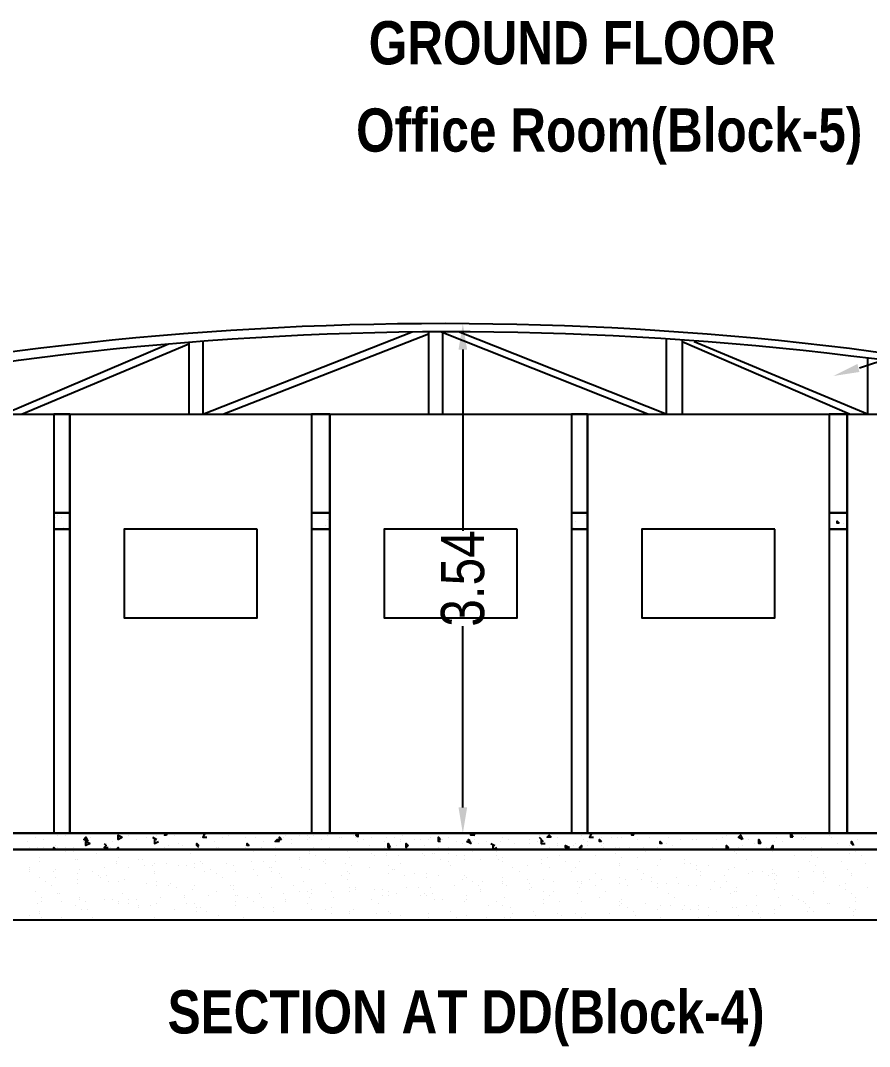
# Model space of a CAD drawing. Header units: metres. Extents: x -941 to 1333, y -28 to 1490.
# Drawn here: x 967.22 to 973.11, y 362.58 to 369.7 of the extents above; entities that cross this region are included whole.
import ezdxf

# ---------------------------------------------------------------- set-up
doc = ezdxf.new("R2010")
doc.units = ezdxf.units.M
doc.layers.add('BLK_4_HT_OF_BLDG', color=5, linetype='Continuous')
doc.styles.add('style2', font='swisscb.ttf')
doc.styles.add('style2A', font='swissc.ttf')
doc.dimstyles.get("Standard").update_dxf_attribs({"dimtxt": 0.4, "dimasz": 0.18, "dimexe": 0.18, "dimexo": 0.0625, "dimgap": 0, "dimtad": 0, "dimzin": 0, "dimdsep": 46, "dimtxsty": 'style2A', "dimcen": 0.09, "dimse1": 1, "dimse2": 1, "dimadec": 0, "dimazin": 0, "dimtfac": 1, "dimtofl": 0, "dimtmove": 0, "dimatfit": 3, "dimfxl": 0, "dimtolj": 1, "dimtzin": 0, "dimarcsym": 0})

# ---------------------------------------------------------------- blocks, each defined once
blk = doc.blocks.new('*D857')
at = {"layer": 'BLK_4_HT_OF_BLDG', "color": 0, "lineweight": -2}
for p, q in [((970.2926, 367.4167), (970.2926, 366.1596)), ((970.2926, 364.2406), (970.2926, 365.4977))]:
    blk.add_line(p, q, dxfattribs=at)
at = {"layer": 'BLK_4_HT_OF_BLDG', "color": 0}
for points in [[(970.2626, 367.4167), (970.3226, 367.4167), (970.2926, 367.5967)], [(970.2626, 364.2406), (970.3226, 364.2406), (970.2926, 364.0606)]]:
    blk.add_solid(points, dxfattribs=at)
at = {"layer": 'Defpoints', "color": 0}
for p in [(970.1706, 367.5967), (970.2926, 367.5967), (970.1706, 364.0606)]:
    blk.add_point(p, dxfattribs=at)
at = {"layer": 'BLK_4_HT_OF_BLDG', "color": 0, "insert": (970.2926, 365.8286), "char_height": 0.3, "attachment_point": 5, "rotation": 90, "style": 'style2A'}
blk.add_mtext('\\A1;3.54', dxfattribs=at)
blk = doc.blocks.new('*D889')
at = {"color": 0, "lineweight": -2}
for p, q in [((964.3373, 367.5967), (964.3373, 367.8863)), ((964.3373, 367.1477), (964.3373, 367.4167))]:
    blk.add_line(p, q, dxfattribs=at)
at = {"color": 0}
for points in [[(964.3073, 367.4167), (964.3673, 367.4167), (964.3373, 367.5967)], [(964.3073, 367.1477), (964.3673, 367.1477), (964.3373, 366.9677)]]:
    blk.add_solid(points, dxfattribs=at)
at = {"layer": 'Defpoints', "color": 0}
for p in [(970.2926, 367.5967), (964.3373, 366.9677), (970.2926, 366.9677)]:
    blk.add_point(p, dxfattribs=at)
at = {"color": 0, "insert": (964.3373, 368.2154), "char_height": 0.3, "attachment_point": 5, "rotation": 90, "style": 'style2A'}
blk.add_mtext('\\A1;0.63', dxfattribs=at)

msp = doc.modelspace()

# ---------------------------------------------------------------- linework, layer by layer
at = {"lineweight": 25}
for points in [[(973.04461, 367.28917), (974.81962, 367.87618), (975.25288, 367.87618)], [(968.48831, 367.47087), (968.48831, 366.96772), (969.94185, 367.54075)], [(968.62807, 366.96772), (970.05366, 367.52677)], [(970.05366, 367.54075), (970.05366, 366.96772)], [(971.57709, 366.96772), (970.13752, 367.54075)], [(970.1515, 367.54075), (970.1515, 366.96772)], [(971.70288, 367.48484), (971.70288, 366.96772), (970.26331, 367.54075)], [(967.10464, 367.31713), (967.10464, 366.96772), (968.25071, 367.45689)], [(967.23043, 366.96772), (968.39047, 367.45689)], [(968.39047, 367.47087), (968.39047, 366.96772)], [(971.81469, 367.48484), (971.81469, 366.96772)], [(972.97473, 366.96772), (971.81469, 367.47087)], [(973.10052, 367.35906), (973.10052, 366.96772), (971.89855, 367.47087)], [(965.53929, 366.96772), (974.86155, 366.96772)], [(967.45405, 366.96772), (967.45405, 364.06063)], [(967.56586, 366.96772), (967.56586, 364.06063)], [(969.24303, 366.96772), (969.24303, 364.06063), (969.25701, 364.06063)], [(969.36882, 366.96772), (969.36882, 364.06063)], [(971.04599, 366.96772), (971.04599, 364.06063)], [(971.1578, 366.96772), (971.1578, 364.06063)], [(972.83497, 366.96772), (972.83497, 364.06063)], [(972.96075, 366.96772), (972.96075, 364.06063)], [(967.45405, 366.28287), (967.56586, 366.28287)], [(967.45405, 366.2689), (967.45405, 366.2689)], [(967.45405, 366.24094), (967.45405, 366.24094)], [(967.46803, 366.25492), (967.46803, 366.25492)], [(967.48201, 366.2689), (967.48201, 366.2689)], [(967.50996, 366.25492), (967.50996, 366.25492)], [(967.56586, 366.25492), (967.56586, 366.25492)], [(969.24303, 366.28287), (969.36882, 366.28287)], [(969.35484, 366.24094), (969.35484, 366.24094)], [(969.35484, 366.24094), (969.35484, 366.24094)], [(971.04599, 366.28287), (971.1578, 366.28287)], [(971.07394, 366.22697), (971.07394, 366.22697)], [(971.14382, 366.2689), (971.14382, 366.2689)], [(972.83497, 366.28287), (972.96075, 366.28287)], [(972.90485, 366.28287), (972.90485, 366.28287)], [(972.91883, 366.28287), (972.91883, 366.28287)], [(967.45405, 366.17106), (967.56586, 366.17106)], [(967.52394, 366.18504), (967.52394, 366.18504)], [(969.24303, 366.17106), (969.36882, 366.17106)], [(969.25701, 366.18504), (969.25701, 366.18504)], [(969.34087, 366.19902), (969.34087, 366.19902)], [(969.36882, 366.18504), (969.36882, 366.18504)], [(971.04599, 366.17106), (971.1578, 366.17106)], [(971.05996, 366.18504), (971.05996, 366.18504)], [(972.83497, 366.17106), (972.96075, 366.17106)], [(972.9328, 366.21299), (972.9328, 366.21299)], [(965.53929, 364.06063), (974.86155, 364.06063)], [(967.32827, 364.03267), (967.32827, 364.03267)], [(967.38417, 364.0187), (967.38417, 364.0187)], [(967.48201, 364.04665), (967.48201, 364.04665)], [(967.53791, 364.04665), (967.53791, 364.04665)], [(967.70563, 364.06063), (967.70563, 364.06063)], [(967.70563, 364.03267), (967.70563, 364.03267)], [(967.91527, 364.04665), (967.91527, 364.04665)], [(967.97118, 364.04665), (967.97118, 364.04665)], [(968.02709, 364.0187), (968.02709, 364.0187)], [(968.09697, 364.03267), (968.09697, 364.03267)], [(968.12492, 364.06063), (968.12492, 364.06063)], [(968.1389, 364.06063), (968.1389, 364.06063)], [(968.1389, 364.06063), (968.15287, 364.06063)], [(968.1389, 364.03267), (968.16685, 364.0187)], [(968.15287, 364.0187), (968.15287, 363.99074), (968.18083, 364.00472)], [(968.16685, 364.04665), (968.16685, 364.04665)], [(968.23673, 364.06063), (968.23673, 364.06063)], [(968.29264, 364.04665), (968.29264, 364.04665)], [(968.47433, 364.03267), (968.47433, 364.03267)], [(968.48831, 364.06063), (968.50228, 364.04665)], [(968.50228, 364.06063), (968.48831, 364.03267), (968.51626, 364.03267)], [(968.62807, 364.03267), (968.62807, 364.03267)], [(968.67, 364.04665), (968.67, 364.04665)], [(968.67, 364.04665), (968.67, 364.04665)], [(968.75386, 364.06063), (968.75386, 364.06063)], [(968.78181, 364.03267), (968.78181, 364.03267)], [(968.85169, 364.06063), (968.85169, 364.06063)], [(968.85169, 364.03267), (968.85169, 364.03267)], [(968.94953, 364.06063), (968.94953, 364.06063)], [(969.04736, 364.03267), (969.04736, 364.03267)], [(969.06134, 364.04665), (969.06134, 364.04665)], [(969.10327, 364.0187), (969.10327, 364.0187)], [(969.15917, 364.04665), (969.15917, 364.04665)], [(969.21508, 364.04665), (969.21508, 364.04665)], [(969.21508, 364.0187), (969.21508, 364.0187)], [(969.22906, 364.03267), (969.22906, 364.03267)], [(969.24303, 364.06063), (969.24303, 364.06063)], [(969.25701, 364.06063), (969.25701, 364.06063)], [(969.25701, 364.04665), (969.25701, 364.04665)], [(969.31291, 364.0187), (969.31291, 364.0187)], [(969.35484, 364.04665), (969.35484, 364.04665)], [(969.41075, 364.06063), (969.41075, 364.06063)], [(969.4387, 364.03267), (969.4387, 364.03267)], [(969.45268, 364.03267), (969.45268, 364.03267)], [(969.53654, 364.04665), (969.53654, 364.04665)], [(969.55051, 364.03267), (969.55051, 364.03267)], [(969.60642, 364.0187), (969.60642, 364.0187)], [(969.66232, 364.03267), (969.66232, 364.03267)], [(969.76016, 364.03267), (969.76016, 364.03267)], [(969.81606, 364.03267), (969.81606, 364.03267)], [(969.85799, 364.0187), (969.85799, 364.0187)], [(969.87197, 364.04665), (969.87197, 364.04665)], [(969.95583, 364.0187), (969.95583, 364.0187)], [(969.99776, 364.0187), (969.99776, 364.0187)], [(970.05366, 364.0187), (970.05366, 364.0187)], [(970.06764, 364.03267), (970.06764, 364.03267)], [(970.13752, 364.00472), (970.12355, 364.00472), (970.12355, 364.03267), (970.13752, 364.0187)], [(970.1515, 364.0187), (970.1515, 364.0187)], [(970.1515, 364.0187), (970.1515, 364.0187)], [(970.19343, 364.03267), (970.19343, 364.03267)], [(970.33319, 364.00472), (970.33319, 364.0187), (970.34717, 363.99074), (970.31922, 364.00472)], [(970.34717, 364.0187), (970.34717, 364.0187)], [(970.37512, 364.0187), (970.37512, 364.0187)], [(970.45898, 364.06063), (970.45898, 364.06063)], [(970.57079, 364.03267), (970.57079, 364.03267)], [(970.61272, 364.0187), (970.61272, 364.0187)], [(970.65465, 364.06063), (970.65465, 364.06063)], [(970.72453, 364.06063), (970.72453, 364.06063)], [(970.75248, 364.0187), (970.75248, 364.0187)], [(970.82237, 364.04665), (970.82237, 364.04665)], [(970.82237, 364.03267), (970.85032, 364.00472)], [(970.83634, 364.0187), (970.83634, 363.99074), (970.86429, 363.99074)], [(970.94815, 364.03267), (970.94815, 364.03267)], [(971.11587, 364.04665), (971.11587, 364.04665)], [(971.12985, 364.0187), (971.12985, 364.0187)], [(971.17178, 364.06063), (971.18575, 364.04665)], [(971.18575, 364.06063), (971.17178, 364.03267), (971.19973, 364.03267)], [(971.25563, 364.03267), (971.25563, 364.03267)], [(971.32552, 364.03267), (971.32552, 364.03267)], [(971.36745, 364.03267), (971.36745, 364.03267)], [(971.3954, 364.03267), (971.3954, 364.03267)], [(971.43733, 364.06063), (971.4513, 364.06063)], [(971.4513, 364.06063), (971.4513, 364.06063)], [(971.50721, 364.0187), (971.50721, 364.0187)], [(971.57709, 364.06063), (971.57709, 364.06063)], [(971.59107, 364.03267), (971.59107, 364.03267)], [(971.71686, 364.03267), (971.71686, 364.03267)], [(971.80071, 364.0187), (971.80071, 364.0187)], [(971.88457, 364.0187), (971.88457, 364.0187)], [(971.91252, 364.0187), (971.91252, 364.0187)], [(972.05229, 364.0187), (972.05229, 364.0187)], [(972.09422, 364.03267), (972.09422, 364.03267)], [(972.12217, 364.04665), (972.12217, 364.04665)], [(972.27591, 364.0187), (972.27591, 364.0187)], [(972.35977, 364.06063), (972.35977, 364.06063)], [(972.47158, 364.03267), (972.47158, 364.03267)], [(972.6393, 364.03267), (972.6393, 364.03267)], [(972.65327, 364.0187), (972.65327, 364.0187)], [(972.66725, 364.03267), (972.66725, 364.03267)], [(972.76509, 364.06063), (972.76509, 364.06063)], [(972.76509, 364.06063), (972.77906, 364.06063)], [(972.77906, 364.06063), (972.77906, 364.06063)], [(972.83497, 364.06063), (972.83497, 364.06063)], [(972.83497, 364.04665), (972.83497, 364.04665)], [(972.84894, 364.03267), (972.84894, 364.03267)], [(972.8769, 364.06063), (972.8769, 364.06063)], [(972.9328, 364.06063), (972.9328, 364.06063)], [(973.03064, 364.06063), (973.03064, 364.06063)], [(973.03064, 364.0187), (973.03064, 364.0187)], [(965.76291, 363.94882), (974.63792, 363.94882)], [(967.27236, 364.00472), (967.27236, 364.00472)], [(967.28634, 363.96279), (967.28634, 363.96279)], [(967.34224, 363.96279), (967.34224, 363.96279)], [(967.38417, 363.96279), (967.38417, 363.96279)], [(967.45405, 363.94882), (967.45405, 363.96279), (967.46803, 363.94882), (967.45405, 363.96279)], [(967.46803, 363.97677), (967.46803, 363.97677)], [(967.48201, 363.96279), (967.48201, 363.96279)], [(967.53791, 363.96279), (967.53791, 363.96279)], [(967.57984, 363.94882), (967.57984, 363.94882)], [(967.59382, 363.96279), (967.59382, 363.96279)], [(967.6637, 364.00472), (967.6637, 364.00472)], [(967.67768, 363.94882), (967.67768, 363.94882)], [(967.70563, 363.99074), (967.70563, 363.99074)], [(967.80346, 363.99074), (967.81744, 363.97677), (967.80346, 363.96279), (967.83142, 363.96279)], [(967.81744, 363.99074), (967.81744, 363.99074)], [(967.84539, 363.96279), (967.84539, 363.96279)], [(967.85937, 364.00472), (967.85937, 364.00472)], [(967.88732, 363.94882), (967.9013, 363.96279), (967.9013, 363.94882)], [(968.01311, 363.94882), (968.01311, 363.94882)], [(968.22276, 363.96279), (968.22276, 363.96279)], [(968.25071, 363.97677), (968.25071, 363.97677)], [(968.32059, 363.99074), (968.32059, 363.99074)], [(968.34854, 363.97677), (968.34854, 363.97677)], [(968.46035, 363.96279), (968.44638, 363.97677), (968.44638, 363.99074), (968.46035, 363.97677)], [(968.57217, 364.00472), (968.57217, 364.00472)], [(968.57217, 363.94882), (968.57217, 363.94882)], [(968.57217, 363.94882), (968.57217, 363.94882)], [(968.58614, 363.96279), (968.58614, 363.96279)], [(968.60012, 363.96279), (968.60012, 363.96279)], [(968.78181, 363.97677), (968.78181, 363.97677)], [(968.78181, 363.96279), (968.78181, 363.96279)], [(968.79579, 363.94882), (968.79579, 363.94882)], [(968.89362, 363.96279), (968.89362, 363.96279)], [(968.9076, 364.00472), (968.9076, 364.00472)], [(968.99146, 363.96279), (968.99146, 363.96279)], [(969.10327, 363.99074), (969.10327, 363.99074)], [(969.22906, 363.94882), (969.21508, 363.94882)], [(969.22906, 363.94882), (969.22906, 363.94882)], [(969.25701, 363.96279), (969.25701, 363.96279)], [(969.36882, 363.96279), (969.36882, 363.96279)], [(969.56449, 364.00472), (969.56449, 364.00472)], [(969.64835, 363.97677), (969.64835, 363.97677)], [(969.74618, 364.00472), (969.74618, 364.00472)], [(969.74618, 363.96279), (969.74618, 363.96279)], [(969.83004, 363.97677), (969.83004, 363.97677)], [(969.85799, 364.00472), (969.85799, 364.00472)], [(970.02571, 363.97677), (970.02571, 363.97677)], [(970.12355, 363.96279), (970.12355, 363.96279)], [(970.13752, 363.94882), (970.1515, 363.94882)], [(970.19343, 363.96279), (970.19343, 363.96279)], [(970.24933, 364.00472), (970.24933, 364.00472)], [(970.29126, 363.99074), (970.29126, 363.99074)], [(970.36114, 364.00472), (970.36114, 364.00472)], [(970.40307, 363.99074), (970.40307, 363.99074)], [(970.45898, 364.00472), (970.45898, 364.00472)], [(970.48693, 363.99074), (970.51488, 363.97677)], [(970.50091, 363.97677), (970.50091, 363.94882), (970.52886, 363.96279)], [(970.50091, 363.96279), (970.50091, 363.96279)], [(970.50091, 363.96279), (970.50091, 363.96279)], [(970.55681, 364.00472), (970.55681, 364.00472)], [(970.65465, 363.99074), (970.65465, 363.99074)], [(970.69658, 363.94882), (970.69658, 363.94882)], [(970.75248, 363.99074), (970.75248, 363.99074)], [(970.80839, 364.00472), (970.80839, 364.00472)], [(970.83634, 363.97677), (970.83634, 363.97677)], [(970.85032, 363.99074), (970.85032, 363.99074)], [(970.89225, 363.96279), (970.89225, 363.96279)], [(970.94815, 363.99074), (970.94815, 363.99074)], [(970.94815, 363.97677), (970.94815, 363.97677)], [(970.96213, 363.94882), (970.96213, 363.94882)], [(971.05996, 363.97677), (971.05996, 363.97677)], [(971.07394, 363.99074), (971.07394, 363.99074)], [(971.1578, 364.00472), (971.1578, 364.00472)], [(971.1578, 363.97677), (971.1578, 363.97677)], [(971.18575, 363.94882), (971.18575, 363.94882)], [(971.25563, 363.97677), (971.25563, 363.97677)], [(971.26961, 363.99074), (971.26961, 363.99074)], [(971.26961, 363.96279), (971.26961, 363.96279)], [(971.32552, 363.94882), (971.32552, 363.94882)], [(971.35347, 363.96279), (971.35347, 363.96279)], [(971.38142, 363.96279), (971.38142, 363.96279)], [(971.4513, 363.96279), (971.4513, 363.96279)], [(971.49323, 363.94882), (971.49323, 363.94882)], [(971.54914, 363.96279), (971.54914, 363.96279)], [(971.64697, 363.96279), (971.64697, 363.96279)], [(971.64697, 363.96279), (971.64697, 363.96279)], [(971.70288, 363.99074), (971.70288, 363.99074)], [(971.74481, 363.97677), (971.74481, 363.97677)], [(971.75878, 363.94882), (971.75878, 363.94882)], [(971.85662, 363.94882), (971.85662, 363.94882)], [(971.89855, 363.94882), (971.89855, 363.94882)], [(971.95445, 363.94882), (971.95445, 363.94882)], [(972.01036, 363.94882), (972.01036, 363.94882)], [(972.02434, 363.96279), (972.02434, 363.96279)], [(972.20603, 363.96279), (972.20603, 363.96279)], [(972.23398, 363.97677), (972.23398, 363.97677)], [(972.31784, 363.99074), (972.31784, 363.99074)], [(972.34579, 364.00472), (972.34579, 364.00472)], [(972.4017, 363.96279), (972.4017, 363.96279)], [(972.44363, 363.94882), (972.44363, 363.94882)], [(972.4576, 364.00472), (972.4576, 364.00472)], [(972.51351, 364.00472), (972.51351, 364.00472)], [(972.77906, 363.96279), (972.77906, 363.96279)], [(972.77906, 363.94882), (972.77906, 363.94882)], [(972.82099, 363.94882), (972.83497, 363.94882)], [(972.89087, 363.99074), (972.89087, 363.99074)], [(972.97473, 363.97677), (972.97473, 363.97677)], [(972.98871, 363.99074), (972.98871, 363.99074)], [(967.35622, 363.89291), (967.35622, 363.89291)], [(967.53791, 363.93484), (967.53791, 363.93484)], [(967.59382, 363.93484), (967.59382, 363.93484)], [(967.60779, 363.87893), (967.60779, 363.87893)], [(967.62177, 363.87893), (967.62177, 363.87893)], [(967.74756, 363.92086), (967.74756, 363.92086)], [(967.9013, 363.89291), (967.9013, 363.89291)], [(968.04106, 363.87893), (968.04106, 363.87893)], [(968.06901, 363.87893), (968.06901, 363.87893)], [(968.40445, 363.92086), (968.40445, 363.92086)], [(968.83772, 363.93484), (968.83772, 363.93484)], [(968.99146, 363.90689), (968.99146, 363.90689)], [(969.15917, 363.89291), (969.15917, 363.89291)], [(969.15917, 363.87893), (969.15917, 363.87893)], [(969.22906, 363.93484), (969.22906, 363.93484)], [(969.22906, 363.92086), (969.22906, 363.92086)], [(969.27099, 363.90689), (969.27099, 363.90689)], [(969.34087, 363.87893), (969.34087, 363.87893)], [(969.49461, 363.93484), (969.49461, 363.93484)], [(969.50858, 363.89291), (969.50858, 363.89291)], [(969.66232, 363.92086), (969.66232, 363.92086)], [(969.6763, 363.90689), (969.6763, 363.90689)], [(969.76016, 363.92086), (969.76016, 363.92086)], [(969.76016, 363.90689), (969.76016, 363.90689)], [(969.84402, 363.90689), (969.84402, 363.90689)], [(970.01173, 363.92086), (970.01173, 363.92086)], [(970.02571, 363.90689), (970.02571, 363.90689)], [(970.08162, 363.92086), (970.08162, 363.92086)], [(970.09559, 363.92086), (970.09559, 363.92086)], [(970.13752, 363.87893), (970.13752, 363.87893)], [(970.19343, 363.92086), (970.19343, 363.92086)], [(970.24933, 363.90689), (970.24933, 363.90689)], [(970.30524, 363.90689), (970.30524, 363.90689)], [(970.30524, 363.87893), (970.30524, 363.87893)], [(970.36114, 363.93484), (970.36114, 363.93484)], [(970.41705, 363.87893), (970.41705, 363.87893)], [(970.52886, 363.93484), (970.52886, 363.93484)], [(970.52886, 363.90689), (970.52886, 363.90689)], [(970.54284, 363.87893), (970.54284, 363.87893)], [(970.57079, 363.89291), (970.57079, 363.89291)], [(970.83634, 363.87893), (970.83634, 363.87893)], [(970.87827, 363.89291), (970.87827, 363.89291)], [(970.96213, 363.90689), (970.96213, 363.90689)], [(971.2137, 363.90689), (971.2137, 363.90689)], [(971.35347, 363.92086), (971.35347, 363.92086)], [(971.3954, 363.89291), (971.3954, 363.89291)], [(971.50721, 363.89291), (971.50721, 363.89291)], [(971.56311, 363.93484), (971.56311, 363.93484)], [(971.66095, 363.87893), (971.66095, 363.87893)], [(971.82867, 363.87893), (971.82867, 363.87893)], [(972.17808, 363.93484), (972.17808, 363.93484)], [(972.19205, 363.92086), (972.19205, 363.92086)], [(972.26193, 363.87893), (972.26193, 363.87893)], [(972.44363, 363.93484), (972.44363, 363.93484)], [(972.59737, 363.90689), (972.59737, 363.90689)], [(972.70918, 363.93484), (972.70918, 363.93484)], [(972.70918, 363.90689), (972.70918, 363.90689)], [(972.75111, 363.89291), (972.75111, 363.89291)], [(972.97473, 363.92086), (972.97473, 363.92086)], [(973.01666, 363.93484), (973.01666, 363.93484)], [(973.05859, 363.90689), (973.05859, 363.90689)], [(967.28634, 363.82303), (967.28634, 363.82303)], [(967.28634, 363.80905), (967.28634, 363.80905)], [(967.35622, 363.86496), (967.35622, 363.86496)], [(967.46803, 363.80905), (967.46803, 363.80905)], [(967.63575, 363.80905), (967.63575, 363.80905)], [(967.80346, 363.82303), (967.80346, 363.82303)], [(967.88732, 363.86496), (967.88732, 363.86496)], [(967.88732, 363.85098), (967.88732, 363.85098)], [(967.97118, 363.82303), (967.97118, 363.82303)], [(968.08299, 363.837), (968.08299, 363.837)], [(968.1389, 363.837), (968.1389, 363.837)], [(968.15287, 363.85098), (968.15287, 363.85098)], [(968.23673, 363.85098), (968.23673, 363.85098)], [(968.32059, 363.837), (968.32059, 363.837)], [(968.3765, 363.837), (968.3765, 363.837)], [(968.4324, 363.85098), (968.4324, 363.85098)], [(968.4324, 363.82303), (968.4324, 363.82303)], [(968.47433, 363.86496), (968.47433, 363.86496)], [(968.48831, 363.85098), (968.48831, 363.85098)], [(968.54421, 363.80905), (968.54421, 363.80905)], [(968.65602, 363.85098), (968.65602, 363.85098)], [(968.69795, 363.837), (968.69795, 363.837)], [(968.82374, 363.86496), (968.82374, 363.86496)], [(968.83772, 363.80905), (968.83772, 363.80905)], [(968.9076, 363.86496), (968.9076, 363.86496)], [(968.94953, 363.82303), (968.94953, 363.82303)], [(968.9635, 363.82303), (968.9635, 363.82303)], [(968.99146, 363.86496), (968.99146, 363.86496)], [(969.17315, 363.82303), (969.17315, 363.82303)], [(969.22906, 363.80905), (969.22906, 363.80905)], [(969.32689, 363.86496), (969.32689, 363.86496)], [(969.34087, 363.85098), (969.34087, 363.85098)], [(969.48063, 363.85098), (969.48063, 363.85098)], [(969.52256, 363.837), (969.52256, 363.837)], [(969.64835, 363.82303), (969.64835, 363.82303)], [(969.77414, 363.837), (969.77414, 363.837)], [(969.80209, 363.80905), (969.80209, 363.80905)], [(969.81606, 363.80905), (969.81606, 363.80905)], [(969.85799, 363.85098), (969.85799, 363.85098)], [(970.19343, 363.86496), (970.19343, 363.86496)], [(970.2074, 363.837), (970.2074, 363.837)], [(970.57079, 363.86496), (970.57079, 363.86496)], [(970.64067, 363.82303), (970.64067, 363.82303)], [(970.73851, 363.837), (970.73851, 363.837)], [(970.83634, 363.85098), (970.83634, 363.85098)], [(970.89225, 363.82303), (970.89225, 363.82303)], [(971.00406, 363.86496), (971.00406, 363.86496)], [(971.07394, 363.82303), (971.07394, 363.82303)], [(971.10189, 363.86496), (971.10189, 363.86496)], [(971.38142, 363.85098), (971.38142, 363.85098)], [(971.38142, 363.837), (971.38142, 363.837)], [(971.50721, 363.80905), (971.50721, 363.80905)], [(971.64697, 363.837), (971.64697, 363.837)], [(971.82867, 363.85098), (971.82867, 363.85098)], [(971.8706, 363.85098), (971.8706, 363.85098)], [(971.91252, 363.837), (971.91252, 363.837)], [(971.91252, 363.80905), (971.91252, 363.80905)], [(971.99638, 363.837), (971.99638, 363.837)], [(972.13615, 363.80905), (972.13615, 363.80905)], [(972.17808, 363.82303), (972.17808, 363.82303)], [(972.44363, 363.80905), (972.44363, 363.80905)], [(972.6952, 363.86496), (972.6952, 363.86496)], [(972.73713, 363.837), (972.73713, 363.837)], [(972.91883, 363.86496), (972.91883, 363.86496)], [(972.96075, 363.80905), (972.96075, 363.80905)], [(973.08654, 363.85098), (973.08654, 363.85098)], [(967.28634, 363.79507), (967.28634, 363.79507)], [(967.35622, 363.75315), (967.35622, 363.75315)], [(967.45405, 363.79507), (967.45405, 363.79507)], [(967.46803, 363.75315), (967.46803, 363.75315)], [(967.62177, 363.7811), (967.62177, 363.7811)], [(967.62177, 363.73917), (967.62177, 363.73917)], [(967.7196, 363.79507), (967.7196, 363.79507)], [(967.76153, 363.76712), (967.76153, 363.76712)], [(967.77551, 363.75315), (967.77551, 363.75315)], [(967.81744, 363.76712), (967.81744, 363.76712)], [(967.94323, 363.73917), (967.94323, 363.73917)], [(968.15287, 363.79507), (968.15287, 363.79507)], [(968.15287, 363.7811), (968.15287, 363.7811)], [(968.50228, 363.79507), (968.50228, 363.79507)], [(968.58614, 363.7811), (968.58614, 363.7811)], [(968.62807, 363.75315), (968.62807, 363.75315)], [(968.71193, 363.79507), (968.71193, 363.79507)], [(968.86567, 363.76712), (968.86567, 363.76712)], [(968.9635, 363.79507), (968.9635, 363.79507)], [(969.01941, 363.7811), (969.01941, 363.7811)], [(969.03339, 363.75315), (969.03339, 363.75315)], [(969.45268, 363.76712), (969.45268, 363.76712)], [(969.49461, 363.79507), (969.49461, 363.79507)], [(969.49461, 363.73917), (969.49461, 363.73917)], [(969.50858, 363.7811), (969.50858, 363.7811)], [(969.77414, 363.7811), (969.77414, 363.7811)], [(969.88595, 363.76712), (969.88595, 363.76712)], [(969.95583, 363.7811), (969.95583, 363.7811)], [(970.03969, 363.7811), (970.03969, 363.7811)], [(970.03969, 363.75315), (970.03969, 363.75315)], [(970.12355, 363.76712), (970.12355, 363.76712)], [(970.29126, 363.73917), (970.29126, 363.73917)], [(970.30524, 363.76712), (970.30524, 363.76712)], [(970.31922, 363.75315), (970.31922, 363.75315)], [(970.57079, 363.75315), (970.57079, 363.75315)], [(970.6826, 363.79507), (970.6826, 363.79507)], [(970.73851, 363.73917), (970.73851, 363.73917)], [(970.85032, 363.73917), (970.85032, 363.73917)], [(971.04599, 363.79507), (971.04599, 363.79507)], [(971.17178, 363.73917), (971.17178, 363.73917)], [(971.2137, 363.7811), (971.2137, 363.7811)], [(971.25563, 363.73917), (971.25563, 363.73917)], [(971.38142, 363.75315), (971.38142, 363.75315)], [(971.42335, 363.73917), (971.42335, 363.73917)], [(971.53516, 363.73917), (971.53516, 363.73917)], [(971.54914, 363.7811), (971.54914, 363.7811)], [(971.60504, 363.75315), (971.60504, 363.75315)], [(971.77276, 363.75315), (971.77276, 363.75315)], [(971.94048, 363.79507), (971.94048, 363.79507)], [(971.94048, 363.76712), (971.94048, 363.76712)], [(972.10819, 363.76712), (972.10819, 363.76712)], [(972.27591, 363.7811), (972.27591, 363.7811)], [(972.30386, 363.79507), (972.30386, 363.79507)], [(972.37375, 363.79507), (972.37375, 363.79507)], [(972.41568, 363.76712), (972.41568, 363.76712)], [(972.44363, 363.7811), (972.44363, 363.7811)], [(972.4576, 363.7811), (972.4576, 363.7811)], [(972.4576, 363.73917), (972.4576, 363.73917)], [(972.47158, 363.76712), (972.47158, 363.76712)], [(972.62532, 363.79507), (972.62532, 363.79507)], [(972.62532, 363.75315), (972.62532, 363.75315)], [(972.72316, 363.79507), (972.72316, 363.79507)], [(972.79304, 363.79507), (972.79304, 363.79507)], [(972.79304, 363.7811), (972.79304, 363.7811)], [(972.80701, 363.75315), (972.80701, 363.75315)], [(972.98871, 363.7811), (972.98871, 363.7811)], [(972.98871, 363.76712), (972.98871, 363.76712)], [(967.39815, 363.72519), (967.39815, 363.72519)], [(967.44008, 363.69724), (967.44008, 363.69724)], [(967.62177, 363.71122), (967.62177, 363.71122)], [(967.83142, 363.72519), (967.83142, 363.72519)], [(967.9013, 363.72519), (967.9013, 363.72519)], [(968.09697, 363.71122), (968.09697, 363.71122)], [(968.16685, 363.72519), (968.16685, 363.72519)], [(968.16685, 363.69724), (968.16685, 363.69724)], [(968.25071, 363.69724), (968.25071, 363.69724)], [(968.26468, 363.71122), (968.26468, 363.71122)], [(968.30661, 363.68326), (968.30661, 363.68326)], [(968.41842, 363.66929), (968.41842, 363.66929)], [(968.4324, 363.69724), (968.4324, 363.69724)], [(968.68398, 363.69724), (968.68398, 363.69724)], [(968.69795, 363.69724), (968.69795, 363.69724)], [(968.69795, 363.66929), (968.69795, 363.66929)], [(968.9635, 363.68326), (968.9635, 363.68326)], [(969.11724, 363.69724), (969.11724, 363.69724)], [(969.18713, 363.72519), (969.18713, 363.72519)], [(969.24303, 363.66929), (969.24303, 363.66929)], [(969.34087, 363.71122), (969.34087, 363.71122)], [(969.50858, 363.68326), (969.50858, 363.68326)], [(969.55051, 363.68326), (969.55051, 363.68326)], [(969.55051, 363.66929), (969.55051, 363.66929)], [(969.6763, 363.66929), (969.6763, 363.66929)], [(969.73221, 363.66929), (969.73221, 363.66929)], [(969.89992, 363.68326), (969.89992, 363.68326)], [(969.98378, 363.68326), (969.98378, 363.68326)], [(970.06764, 363.68326), (970.06764, 363.68326)], [(970.23536, 363.69724), (970.23536, 363.69724)], [(970.36114, 363.72519), (970.36114, 363.72519)], [(970.40307, 363.69724), (970.40307, 363.69724)], [(970.41705, 363.66929), (970.41705, 363.66929)], [(970.43103, 363.72519), (970.43103, 363.72519)], [(970.57079, 363.72519), (970.57079, 363.72519)], [(970.57079, 363.71122), (970.57079, 363.71122)], [(970.59874, 363.69724), (970.59874, 363.69724)], [(970.75248, 363.71122), (970.75248, 363.71122)], [(970.75248, 363.66929), (970.75248, 363.66929)], [(970.76646, 363.68326), (970.76646, 363.68326)], [(970.9202, 363.72519), (970.9202, 363.72519)], [(971.08792, 363.72519), (971.08792, 363.72519)], [(971.10189, 363.68326), (971.10189, 363.68326)], [(971.11587, 363.72519), (971.11587, 363.72519)], [(971.11587, 363.71122), (971.11587, 363.71122)], [(971.2137, 363.69724), (971.2137, 363.69724)], [(971.38142, 363.71122), (971.38142, 363.71122)], [(971.43733, 363.69724), (971.43733, 363.69724)], [(971.60504, 363.72519), (971.60504, 363.72519)], [(971.64697, 363.71122), (971.64697, 363.71122)], [(971.64697, 363.68326), (971.64697, 363.68326)], [(971.70288, 363.71122), (971.70288, 363.71122)], [(971.78674, 363.71122), (971.78674, 363.71122)], [(971.85662, 363.69724), (971.85662, 363.69724)], [(971.91252, 363.69724), (971.91252, 363.69724)], [(972.01036, 363.66929), (972.01036, 363.66929)], [(972.03831, 363.72519), (972.03831, 363.72519)], [(972.08024, 363.68326), (972.08024, 363.68326)], [(972.12217, 363.72519), (972.12217, 363.72519)], [(972.19205, 363.68326), (972.19205, 363.68326)], [(972.4576, 363.66929), (972.4576, 363.66929)], [(972.47158, 363.71122), (972.47158, 363.71122)], [(972.79304, 363.72519), (972.79304, 363.72519)], [(972.90485, 363.69724), (972.90485, 363.69724)], [(972.94678, 363.71122), (972.94678, 363.71122)], [(972.94678, 363.66929), (972.94678, 363.66929)], [(973.10052, 363.68326), (973.10052, 363.68326)], [(967.32827, 363.65531), (967.32827, 363.65531)], [(967.37019, 363.61338), (967.37019, 363.61338)], [(967.48201, 363.64133), (967.48201, 363.64133)], [(967.49598, 363.64133), (967.49598, 363.64133)], [(967.63575, 363.61338), (967.63575, 363.61338)], [(967.63575, 363.59941), (967.63575, 363.59941)], [(967.80346, 363.59941), (967.80346, 363.59941)], [(967.85937, 363.59941), (967.85937, 363.59941)], [(967.92925, 363.64133), (967.92925, 363.64133)], [(967.97118, 363.59941), (967.97118, 363.59941)], [(968.02709, 363.59941), (968.02709, 363.59941)], [(968.1948, 363.61338), (968.1948, 363.61338)], [(968.36252, 363.62736), (968.36252, 363.62736)], [(968.36252, 363.61338), (968.36252, 363.61338)], [(968.53024, 363.62736), (968.53024, 363.62736)], [(968.58614, 363.65531), (968.58614, 363.65531)], [(968.71193, 363.62736), (968.71193, 363.62736)], [(968.72591, 363.62736), (968.72591, 363.62736)], [(968.79579, 363.61338), (968.79579, 363.61338)], [(968.87965, 363.64133), (968.87965, 363.64133)], [(968.89362, 363.61338), (968.89362, 363.61338)], [(969.04736, 363.64133), (969.04736, 363.64133)], [(969.06134, 363.59941), (969.06134, 363.59941)], [(969.15917, 363.65531), (969.15917, 363.65531)], [(969.21508, 363.65531), (969.21508, 363.65531)], [(969.22906, 363.61338), (969.22906, 363.61338)], [(969.24303, 363.64133), (969.24303, 363.64133)], [(969.3828, 363.65531), (969.3828, 363.65531)], [(969.39677, 363.61338), (969.39677, 363.61338)], [(969.50858, 363.65531), (969.50858, 363.65531)], [(969.66232, 363.59941), (969.66232, 363.59941)], [(969.73221, 363.62736), (969.73221, 363.62736)], [(969.77414, 363.65531), (969.77414, 363.65531)], [(969.77414, 363.62736), (969.77414, 363.62736)], [(969.83004, 363.64133), (969.83004, 363.64133)], [(969.99776, 363.62736), (969.99776, 363.62736)], [(970.02571, 363.64133), (970.02571, 363.64133)], [(970.03969, 363.62736), (970.03969, 363.62736)], [(970.08162, 363.64133), (970.08162, 363.64133)], [(970.09559, 363.59941), (970.09559, 363.59941)], [(970.1515, 363.59941), (970.1515, 363.59941)], [(970.31922, 363.62736), (970.31922, 363.62736)], [(970.31922, 363.59941), (970.31922, 363.59941)], [(970.41705, 363.65531), (970.41705, 363.65531)], [(970.58477, 363.61338), (970.58477, 363.61338)], [(970.85032, 363.65531), (970.85032, 363.65531)], [(970.85032, 363.59941), (970.85032, 363.59941)], [(970.89225, 363.62736), (970.89225, 363.62736)], [(970.9202, 363.65531), (970.9202, 363.65531)], [(971.08792, 363.64133), (971.08792, 363.64133)], [(971.24166, 363.61338), (971.24166, 363.61338)], [(971.28359, 363.65531), (971.28359, 363.65531)], [(971.3954, 363.59941), (971.3954, 363.59941)], [(971.71686, 363.64133), (971.71686, 363.64133)], [(971.75878, 363.61338), (971.75878, 363.61338)], [(972.15012, 363.64133), (972.15012, 363.64133)], [(972.17808, 363.65531), (972.17808, 363.65531)], [(972.19205, 363.65531), (972.19205, 363.65531)], [(972.33182, 363.62736), (972.33182, 363.62736)], [(972.48556, 363.61338), (972.48556, 363.61338)], [(972.58339, 363.62736), (972.58339, 363.62736)], [(972.62532, 363.59941), (972.62532, 363.59941)], [(972.72316, 363.65531), (972.72316, 363.65531)], [(972.72316, 363.64133), (972.72316, 363.64133)], [(972.98871, 363.64133), (972.98871, 363.64133)], [(973.01666, 363.61338), (973.01666, 363.61338)], [(967.34224, 363.57145), (967.34224, 363.57145)], [(967.37019, 363.58543), (967.37019, 363.58543)], [(967.50996, 363.58543), (967.50996, 363.58543)], [(967.60779, 363.55748), (967.60779, 363.55748)], [(967.64972, 363.52952), (967.64972, 363.52952)], [(967.67768, 363.58543), (967.67768, 363.58543)], [(967.69165, 363.52952), (967.69165, 363.52952)], [(967.9013, 363.58543), (967.9013, 363.58543)], [(967.9013, 363.57145), (967.9013, 363.57145)], [(967.97118, 363.57145), (967.97118, 363.57145)], [(968.04106, 363.55748), (968.04106, 363.55748)], [(968.04106, 363.5435), (968.04106, 363.5435)], [(968.12492, 363.55748), (968.12492, 363.55748)], [(968.16685, 363.57145), (968.16685, 363.57145)], [(968.29264, 363.52952), (968.29264, 363.52952)], [(968.3765, 363.57145), (968.3765, 363.57145)], [(968.4324, 363.57145), (968.4324, 363.57145)], [(968.44638, 363.5435), (968.44638, 363.5435)], [(968.47433, 363.5435), (968.47433, 363.5435)], [(968.71193, 363.58543), (968.71193, 363.58543)], [(968.71193, 363.55748), (968.71193, 363.55748)], [(968.83772, 363.58543), (968.83772, 363.58543)], [(968.9076, 363.5435), (968.9076, 363.5435)], [(968.97748, 363.5435), (968.97748, 363.5435)], [(969.06134, 363.58543), (969.06134, 363.58543)], [(969.21508, 363.57145), (969.21508, 363.57145)], [(969.24303, 363.52952), (969.24303, 363.52952)], [(969.34087, 363.52952), (969.34087, 363.52952)], [(969.3828, 363.5435), (969.3828, 363.5435)], [(969.53654, 363.52952), (969.53654, 363.52952)], [(969.70425, 363.57145), (969.70425, 363.57145)], [(970.30524, 363.58543), (970.30524, 363.58543)], [(970.47296, 363.55748), (970.47296, 363.55748)], [(970.52886, 363.58543), (970.52886, 363.58543)], [(970.57079, 363.55748), (970.57079, 363.55748)], [(970.6267, 363.5435), (970.6267, 363.5435)], [(970.85032, 363.57145), (970.85032, 363.57145)], [(970.96213, 363.58543), (970.96213, 363.58543)], [(971.11587, 363.58543), (971.11587, 363.58543)], [(971.38142, 363.58543), (971.38142, 363.58543)], [(971.38142, 363.55748), (971.38142, 363.55748)], [(971.3954, 363.57145), (971.3954, 363.57145)], [(971.43733, 363.5435), (971.43733, 363.5435)], [(971.56311, 363.57145), (971.56311, 363.57145)], [(971.64697, 363.52952), (971.64697, 363.52952)], [(971.66095, 363.55748), (971.66095, 363.55748)], [(971.73083, 363.55748), (971.73083, 363.55748)], [(971.81469, 363.52952), (971.81469, 363.52952)], [(971.82867, 363.55748), (971.82867, 363.55748)], [(971.8706, 363.52952), (971.8706, 363.52952)], [(971.9265, 363.55748), (971.9265, 363.55748)], [(971.9265, 363.52952), (971.9265, 363.52952)], [(971.99638, 363.5435), (971.99638, 363.5435)], [(972.1641, 363.5435), (972.1641, 363.5435)], [(972.19205, 363.5435), (972.19205, 363.5435)], [(972.26193, 363.55748), (972.26193, 363.55748)], [(972.33182, 363.55748), (972.33182, 363.55748)], [(972.4576, 363.52952), (972.4576, 363.52952)], [(972.49953, 363.55748), (972.49953, 363.55748)], [(972.65327, 363.58543), (972.65327, 363.58543)], [(972.66725, 363.57145), (972.66725, 363.57145)], [(972.6952, 363.5435), (972.6952, 363.5435)], [(972.82099, 363.57145), (972.82099, 363.57145)], [(972.83497, 363.57145), (972.83497, 363.57145)], [(972.97473, 363.5435), (972.97473, 363.5435)], [(973.01666, 363.58543), (973.01666, 363.58543)], [(973.01666, 363.52952), (973.01666, 363.52952)], [(964.33732, 363.45964), (976.86017, 363.45964)], [(967.28634, 363.48759), (967.28634, 363.48759)], [(967.35622, 363.51555), (967.35622, 363.51555)], [(967.35622, 363.50157), (967.35622, 363.50157)], [(967.37019, 363.47362), (967.37019, 363.47362)], [(967.50996, 363.47362), (967.50996, 363.47362)], [(967.63575, 363.45964), (967.63575, 363.45964)], [(967.7196, 363.47362), (967.7196, 363.47362)], [(968.15287, 363.47362), (968.15287, 363.47362)], [(968.44638, 363.51555), (968.44638, 363.51555)], [(968.51626, 363.51555), (968.51626, 363.51555)], [(968.58614, 363.45964), (968.58614, 363.45964)], [(968.60012, 363.48759), (968.60012, 363.48759)], [(968.76783, 363.47362), (968.76783, 363.47362)], [(968.97748, 363.51555), (968.97748, 363.51555)], [(969.3828, 363.50157), (969.3828, 363.50157)], [(969.50858, 363.51555), (969.50858, 363.51555)], [(969.50858, 363.50157), (969.50858, 363.50157)], [(969.69028, 363.50157), (969.69028, 363.50157)], [(969.77414, 363.51555), (969.77414, 363.51555)], [(969.78811, 363.50157), (969.78811, 363.50157)], [(969.85799, 363.48759), (969.85799, 363.48759)], [(970.02571, 363.45964), (970.02571, 363.45964)], [(970.05366, 363.50157), (970.05366, 363.50157)], [(970.05366, 363.47362), (970.05366, 363.47362)], [(970.12355, 363.45964), (970.12355, 363.45964)], [(970.2074, 363.51555), (970.2074, 363.51555)], [(970.24933, 363.47362), (970.24933, 363.47362)], [(970.29126, 363.45964), (970.29126, 363.45964)], [(970.31922, 363.48759), (970.31922, 363.48759)], [(970.45898, 363.47362), (970.45898, 363.47362)], [(970.58477, 363.47362), (970.58477, 363.47362)], [(970.6267, 363.47362), (970.6267, 363.47362)], [(970.64067, 363.50157), (970.64067, 363.50157)], [(970.78044, 363.51555), (970.78044, 363.51555)], [(970.79441, 363.48759), (970.79441, 363.48759)], [(970.85032, 363.45964), (970.85032, 363.45964)], [(970.94815, 363.50157), (970.94815, 363.50157)], [(970.97611, 363.48759), (970.97611, 363.48759)], [(971.07394, 363.50157), (971.07394, 363.50157)], [(971.11587, 363.47362), (971.11587, 363.47362)], [(971.11587, 363.45964), (971.11587, 363.45964)], [(971.14382, 363.50157), (971.14382, 363.50157)], [(971.31154, 363.50157), (971.31154, 363.50157)], [(971.32552, 363.45964), (971.32552, 363.45964)], [(971.47926, 363.51555), (971.47926, 363.51555)], [(971.49323, 363.48759), (971.49323, 363.48759)], [(971.66095, 363.47362), (971.66095, 363.47362)], [(971.9265, 363.47362), (971.9265, 363.47362)], [(971.99638, 363.48759), (971.99638, 363.48759)], [(972.05229, 363.51555), (972.05229, 363.51555)], [(972.20603, 363.48759), (972.20603, 363.48759)], [(972.30386, 363.51555), (972.30386, 363.51555)], [(972.34579, 363.50157), (972.34579, 363.50157)], [(972.35977, 363.47362), (972.35977, 363.47362)], [(972.35977, 363.47362), (972.35977, 363.47362)], [(972.4576, 363.50157), (972.4576, 363.50157)], [(972.68123, 363.51555), (972.68123, 363.51555)], [(972.72316, 363.51555), (972.72316, 363.51555)], [(972.79304, 363.45964), (972.79304, 363.45964)], [(973.00268, 363.51555), (973.00268, 363.51555)], [(973.00268, 363.48759), (973.00268, 363.48759)]]:
    msp.add_lwpolyline(points, dxfattribs=at)
msp.add_lwpolyline([(964.92418, 366.92094, -0.1163848), (975.43458, 366.93976), (975.43458, 366.96772)], format="xyb", dxfattribs=at)
for points in [[(967.56586, 366.96772), (967.45405, 366.96772), (967.45405, 366.28287), (967.56586, 366.28287)], [(969.36882, 366.96772), (969.24303, 366.96772), (969.24303, 366.28287), (969.36882, 366.28287)], [(971.1578, 366.96772), (971.04599, 366.96772), (971.04599, 366.28287), (971.1578, 366.28287)], [(972.96075, 366.96772), (972.83497, 366.96772), (972.83497, 366.28287), (972.96075, 366.28287)], [(967.56586, 366.28287), (967.45405, 366.28287), (967.45405, 366.17106), (967.56586, 366.17106)], [(969.36882, 366.28287), (969.24303, 366.28287), (969.24303, 366.17106), (969.36882, 366.17106)], [(971.1578, 366.28287), (971.04599, 366.28287), (971.04599, 366.17106), (971.1578, 366.17106)], [(972.96075, 366.28287), (972.83497, 366.28287), (972.83497, 366.17106), (972.96075, 366.17106)], [(972.90485, 366.21299), (972.89087, 366.21299), (972.89087, 366.22697)], [(967.56586, 366.17106), (967.45405, 366.17106), (967.45405, 364.06063), (967.56586, 364.06063)], [(968.86567, 366.17106), (967.94323, 366.17106), (967.94323, 365.5561), (968.86567, 365.5561)], [(969.36882, 366.17106), (969.24303, 366.17106), (969.24303, 364.06063), (969.36882, 364.06063)], [(970.66863, 366.17106), (969.74618, 366.17106), (969.74618, 365.5561), (970.66863, 365.5561)], [(971.1578, 366.17106), (971.04599, 366.17106), (971.04599, 364.06063), (971.1578, 364.06063)], [(972.4576, 366.17106), (971.53516, 366.17106), (971.53516, 365.5561), (972.4576, 365.5561)], [(972.96075, 366.17106), (972.83497, 366.17106), (972.83497, 364.06063), (972.96075, 364.06063)], [(974.63792, 364.06063), (965.76291, 364.06063), (965.76291, 363.94882), (974.63792, 363.94882)], [(967.69165, 364.00472), (967.6637, 364.0187), (967.67768, 364.03267)], [(967.92925, 364.03267), (967.9013, 364.0187), (967.9013, 364.04665)], [(968.23673, 364.04665), (968.22276, 364.04665), (968.23673, 364.06063)], [(969.01941, 364.00472), (968.99146, 364.00472), (969.00543, 364.0187)], [(969.03339, 364.0187), (969.01941, 364.0187), (969.01941, 364.03267)], [(969.56449, 364.03267), (969.55051, 364.04665), (969.56449, 364.06063)], [(970.37512, 364.04665), (970.34717, 364.04665), (970.34717, 364.06063)], [(970.90622, 364.03267), (970.87827, 364.03267), (970.89225, 364.04665)], [(971.25563, 364.00472), (971.24166, 364.00472), (971.24166, 364.0187)], [(971.47926, 364.04665), (971.46528, 364.04665), (971.46528, 364.06063)], [(972.23398, 364.0187), (972.20603, 364.03267), (972.22001, 364.04665)], [(972.35977, 363.99074), (972.34579, 363.99074), (972.34579, 364.0187)], [(972.58339, 364.03267), (972.56942, 364.03267), (972.56942, 364.06063)], [(974.63792, 363.94882), (965.76291, 363.94882), (965.76291, 363.45964), (974.63792, 363.45964)], [(967.70563, 363.99074), (967.67768, 363.97677), (967.67768, 364.00472)], [(968.80976, 363.97677), (968.79579, 363.97677), (968.79579, 363.99074)], [(969.78811, 363.96279), (969.77414, 363.96279), (969.77414, 363.99074)], [(969.9139, 363.97677), (969.89992, 363.96279), (969.89992, 363.99074)], [(971.03201, 363.96279), (971.00406, 363.96279), (971.00406, 363.97677)], [(971.11587, 363.96279), (971.10189, 363.96279), (971.11587, 363.97677)], [(971.67493, 363.99074), (971.66095, 363.99074), (971.66095, 364.00472)], [(972.13615, 363.96279), (972.12217, 363.94882), (972.12217, 363.97677)], [(972.44363, 363.94882), (972.42965, 363.94882), (972.44363, 363.97677)], [(973.00268, 363.97677), (972.98871, 363.99074), (972.98871, 364.00472)]]:
    msp.add_lwpolyline(points, close=True, dxfattribs=at)
msp.add_arc((970.15849, 344.65438), 22.94227, 76.728525, 103.211056, dxfattribs=at)
msp.add_solid([(973.04461, 367.26122), (972.86292, 367.23327), (973.03064, 367.31713)])

# ---------------------------------------------------------------- texts
at = {"attachment_point": 7, "style": 'style2'}
for s, insert, char_height in [('GROUND FLOOR ', (969.63978, 369.39092), 0.2999977), ('Office Room(Block-5)', (969.55208, 368.6993), 0.2999977), ('SECTION AT DD(Block-4)', (968.24461, 362.5816), 0.3)]:
    msp.add_mtext(s, dxfattribs=dict(at, insert=insert, char_height=char_height))

# ---------------------------------------------------------------- dimensions: what is measured, and where the dimension line sits
dim = msp.add_linear_dim(base=(964.33732, 366.96772), p1=(970.2926, 367.59665), p2=(970.2926, 366.96772), angle=90, dimstyle='Standard', override={"dimtxt": 0.3})
dim.commit()
dim.dimension.update_dxf_attribs({"geometry": '*D889', "text_midpoint": (964.33732, 368.21535), "dimtype": 160})
at = {"layer": 'BLK_4_HT_OF_BLDG'}
dim = msp.add_aligned_dim(p1=(970.17058, 364.06063), p2=(970.17058, 367.59665), distance=-0.12202, dimstyle='Standard', override={"dimtxt": 0.3}, dxfattribs=at)
dim.commit()
dim.dimension.update_dxf_attribs({"geometry": '*D857', "text_midpoint": (970.2926, 365.82864)})

doc.saveas('drawing.dxf')
